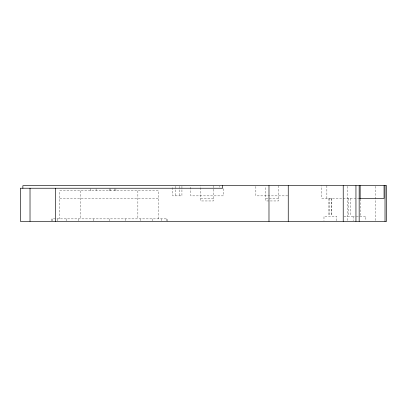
<?xml version="1.0" encoding="UTF-8"?>
<svg xmlns="http://www.w3.org/2000/svg" width="407" height="407" viewBox="0 0 407 407"><rect width="100%" height="100%" fill="white"/><g stroke="black" fill="none" stroke-linecap="round" stroke-linejoin="round"><path stroke-width="0.31" stroke-dasharray="2.04 1.53" d="M287.749 195.864L255.855 195.864L255.855 185.689M59.722 198.413L158.654 198.413M200.682 198.413L213.405 198.413M265.751 198.413L278.474 198.413M359.523 198.413L321.774 198.413L321.789 185.689M344.022 216.224L355.041 216.224M356.313 216.224L365.857 216.224L365.857 220.747M375.259 186.309L375.259 220.691M360.638 199.023L360.638 216.224M353.134 216.224L353.134 220.747M350.748 198.413L350.748 216.224M348.316 198.413L348.316 216.224M347.166 186.309L347.166 220.691M336.701 220.747L336.701 216.224L323.977 216.224L323.977 220.747M331.741 198.413L331.741 216.224M331.583 198.413L331.583 216.224M329.1 198.413L329.1 216.224M328.942 198.413L328.942 216.224M326.867 185.689L326.867 198.413M278.474 185.689L278.474 200.956L265.751 200.956L265.751 186.284M223.301 188.68L223.301 195.864L190.786 195.864L190.786 185.689M219.704 186.197L219.704 187.215M213.405 185.689L213.405 200.956L200.682 200.956L200.682 185.689M181.934 186.284L181.934 195.864L172.766 195.864L172.766 186.284M179.436 186.284L179.436 195.864M175.264 186.284L175.264 195.864M167.216 221.311L167.216 218.869L51.847 218.869L51.847 221.311M166.682 218.869L166.682 221.311M161.706 218.869L161.706 220.701M158.654 218.869L158.654 190.776L59.722 190.776L59.722 218.869M152.681 218.869L152.681 221.311M140.308 218.869L140.308 220.701M137.866 190.776L137.866 218.869M125.539 218.869L125.539 220.701M115.898 188.741L115.898 190.776M114.85 188.741L114.85 190.776M110.394 188.741L110.394 190.776M109.529 218.869L109.529 221.311M109.346 188.741L109.346 190.776M96.088 188.741L96.088 190.776M93.518 218.869L93.518 221.311M90.578 188.741L90.578 190.776M80.51 190.776L80.51 218.869M78.755 218.869L78.755 221.311M66.377 218.869L66.377 221.311M57.351 218.869L57.351 221.311M52.381 218.869L52.381 221.311"/><path stroke-width="0.61" d="M359.752 198.413L384.071 198.413L384.071 185.689M385.022 185.689L385.022 221.311M360.154 185.689L360.154 198.413M359.167 185.689L359.167 221.311M355.947 185.689L355.947 221.311M343.223 185.689L343.223 221.311M288.248 185.689L288.248 221.311M268.986 185.689L268.986 221.311M222.619 185.689L222.619 188.232L20.35 188.232L20.35 221.311L386.65 221.311L386.65 185.689L22.863 185.689L22.863 188.232M55.596 188.232L55.596 221.311M30.021 188.232L30.021 221.311"/></g></svg>
